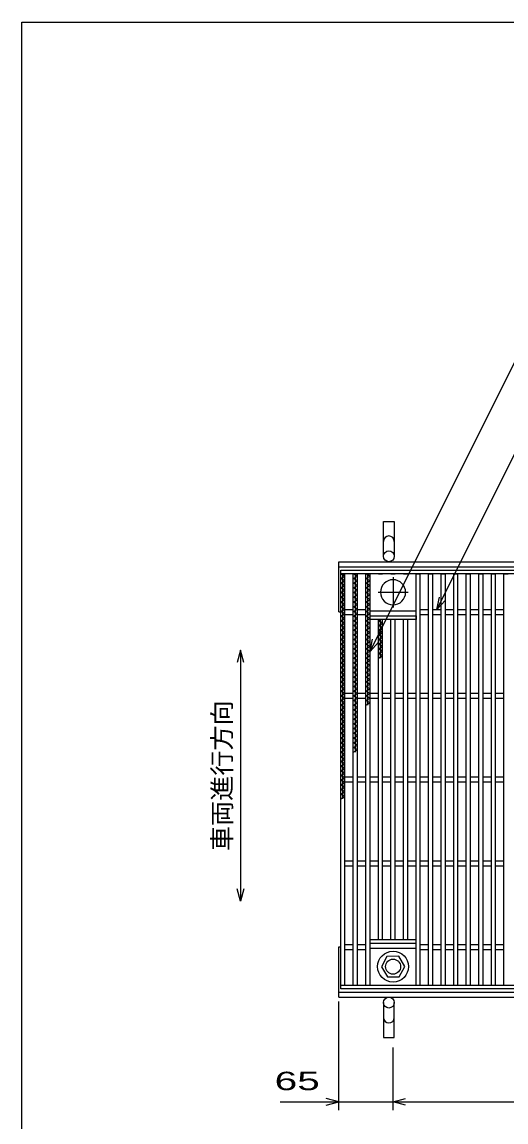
# Model space of a CAD drawing. Units: millimetres, scale not verified. Extents: x -1820 to 1731, y -1282 to 1054.
# Drawn here: x -1729 to -1150, y -260 to 1054 of the extents above; entities that cross this region are included whole.
import ezdxf
from ezdxf.enums import TextEntityAlignment as Align

# ---------------------------------------------------------------- set-up
doc = ezdxf.new("R2010")
doc.units = ezdxf.units.MM
doc.header["$LTSCALE"] = 10
doc.linetypes.add('CHAIN', pattern=[18.5, 12, -1.5, 3.5, -1.5])
for name, color, linetype, lineweight in [('0_2', 150, 'Continuous', 25), ('16', 3, 'Continuous', 25), ('19', 6, 'Continuous', 25), ('22', 4, 'Continuous', 25)]:
    doc.layers.add(name, color=color, linetype=linetype, lineweight=lineweight)
doc.styles.add('ベクトル', font='')
doc.styles.get('ベクトル').set_extended_font_data('ベクトル')

msp = doc.modelspace()

# ---------------------------------------------------------------- linework, layer by layer
at = {"layer": '0_2'}
for p, q in [((-1729, -1146.5), (-1729, 1053.5)), ((-1729, 1053.5), (1731, 1053.5))]:
    msp.add_line(p, q, dxfattribs=at)
at = {"layer": '16'}
for p, q in [((-1348, 399), (-353, 399)), ((-1348, 394.5), (-1348, 399)), ((-353, 394.5), (-1348, 394.5)), ((-1348, -96.5), (-1348, 394.5)), ((-1348, 394.5), (-1343, 394.5)), ((-1343, 391.7), (-1348, 394.5)), ((-1345.5, 125.7), (-1345.5, 394.5)), ((-1343, -96.5), (-1343, 394.5)), ((-1333, -96.5), (-1333, 394.5)), ((-1333, 394.5), (-1328, 394.5)), ((-1328, 391.7), (-1333, 394.5)), ((-1330.5, 181.7), (-1330.5, 394.5)), ((-1328, -96.5), (-1328, 394.5)), ((-1318, -96.5), (-1318, 394.5)), ((-1318, 394.5), (-1313, 394.5)), ((-1313, 391.7), (-1318, 394.5)), ((-1315.5, 237.7), (-1315.5, 394.5)), ((-1313, -96.5), (-1313, 394.5)), ((-1303, 394.5), (-1298, 394.5)), ((-1288, 394.5), (-1283, 394.5)), ((-1273, 394.5), (-1268, 394.5)), ((-1258, -96.5), (-1258, 394.5)), ((-1258, 394.5), (-1253, 394.5)), ((-1253, -96.5), (-1253, 394.5)), ((-1243, -96.5), (-1243, 394.5)), ((-1243, 394.5), (-1238, 394.5)), ((-1238, -96.5), (-1238, 394.5)), ((-1228, -96.5), (-1228, 394.5)), ((-1228, 394.5), (-1223, 394.5)), ((-1223, -96.5), (-1223, 394.5)), ((-1213, -96.5), (-1213, 394.5)), ((-1213, 394.5), (-1208, 394.5)), ((-1208, -96.5), (-1208, 394.5)), ((-1198, -96.5), (-1198, 394.5)), ((-1198, 394.5), (-1193, 394.5)), ((-1193, -96.5), (-1193, 394.5)), ((-1183, -96.5), (-1183, 394.5)), ((-1183, 394.5), (-1178, 394.5)), ((-1178, -96.5), (-1178, 394.5)), ((-1168, -96.5), (-1168, 394.5)), ((-1168, 394.5), (-1163, 394.5)), ((-1163, -96.5), (-1163, 394.5)), ((-1153, -96.5), (-1153, 394.5)), ((-1153, 394.5), (-1148, 394.5)), ((-1348, 388.9), (-1343, 391.7)), ((-1343, 386.1), (-1348, 388.9)), ((-1348, 383.3), (-1343, 386.1)), ((-1343, 380.5), (-1348, 383.3)), ((-1333, 388.9), (-1328, 391.7)), ((-1328, 386.1), (-1333, 388.9)), ((-1333, 383.3), (-1328, 386.1)), ((-1328, 380.5), (-1333, 383.3)), ((-1318, 388.9), (-1313, 391.7)), ((-1313, 386.1), (-1318, 388.9)), ((-1318, 383.3), (-1313, 386.1)), ((-1313, 380.5), (-1318, 383.3)), ((-1348, 377.7), (-1343, 380.5)), ((-1343, 374.9), (-1348, 377.7)), ((-1348, 372.1), (-1343, 374.9)), ((-1343, 369.3), (-1348, 372.1)), ((-1348, 366.5), (-1343, 369.3)), ((-1333, 377.7), (-1328, 380.5)), ((-1328, 374.9), (-1333, 377.7)), ((-1333, 372.1), (-1328, 374.9)), ((-1328, 369.3), (-1333, 372.1)), ((-1333, 366.5), (-1328, 369.3)), ((-1318, 377.7), (-1313, 380.5)), ((-1313, 374.9), (-1318, 377.7)), ((-1318, 372.1), (-1313, 374.9)), ((-1313, 369.3), (-1318, 372.1)), ((-1318, 366.5), (-1313, 369.3)), ((-1343, 363.7), (-1348, 366.5)), ((-1348, 360.9), (-1343, 363.7)), ((-1343, 358.1), (-1348, 360.9)), ((-1348, 355.3), (-1343, 358.1)), ((-1343, 352.5), (-1348, 355.3)), ((-1328, 363.7), (-1333, 366.5)), ((-1333, 360.9), (-1328, 363.7)), ((-1328, 358.1), (-1333, 360.9)), ((-1333, 355.3), (-1328, 358.1)), ((-1328, 352.5), (-1333, 355.3)), ((-1313, 363.7), (-1318, 366.5)), ((-1318, 360.9), (-1313, 363.7)), ((-1313, 358.1), (-1318, 360.9)), ((-1318, 355.3), (-1313, 358.1)), ((-1313, 352.5), (-1318, 355.3)), ((-1348, 349.7), (-1343, 352.5)), ((-1343, 346.9), (-1348, 349.7)), ((-1348, 344.1), (-1343, 346.9)), ((-1343, 341.3), (-1348, 344.1)), ((-1343, 352), (-1333, 352)), ((-1343, 346), (-1333, 346)), ((-1333, 349.7), (-1328, 352.5)), ((-1328, 346.9), (-1333, 349.7)), ((-1333, 344.1), (-1328, 346.9)), ((-1328, 341.3), (-1333, 344.1)), ((-1328, 352), (-1318, 352)), ((-1328, 346), (-1318, 346)), ((-1318, 349.7), (-1313, 352.5)), ((-1313, 346.9), (-1318, 349.7)), ((-1318, 344.1), (-1313, 346.9)), ((-1313, 341.3), (-1318, 344.1)), ((-1313, 350.5), (-1258, 350.5)), ((-1313, 344.5), (-1258, 344.5)), ((-1313, 340), (-1313, 344.5)), ((-1258, 344.5), (-1258, 340)), ((-1253, 352), (-1243, 352)), ((-1253, 346), (-1243, 346)), ((-1238, 352), (-1228, 352)), ((-1238, 346), (-1228, 346)), ((-1223, 352), (-1213, 352)), ((-1223, 346), (-1213, 346)), ((-1208, 352), (-1198, 352)), ((-1208, 346), (-1198, 346)), ((-1193, 352), (-1183, 352)), ((-1193, 346), (-1183, 346)), ((-1178, 352), (-1168, 352)), ((-1178, 346), (-1168, 346)), ((-1163, 352), (-1153, 352)), ((-1163, 346), (-1153, 346)), ((-1348, 338.5), (-1343, 341.3)), ((-1343, 335.7), (-1348, 338.5)), ((-1348, 332.9), (-1343, 335.7)), ((-1343, 330.1), (-1348, 332.9)), ((-1348, 327.3), (-1343, 330.1)), ((-1333, 338.5), (-1328, 341.3)), ((-1328, 335.7), (-1333, 338.5)), ((-1333, 332.9), (-1328, 335.7)), ((-1328, 330.1), (-1333, 332.9)), ((-1333, 327.3), (-1328, 330.1)), ((-1318, 338.5), (-1313, 341.3)), ((-1313, 335.7), (-1318, 338.5)), ((-1318, 332.9), (-1313, 335.7)), ((-1313, 330.1), (-1318, 332.9)), ((-1318, 327.3), (-1313, 330.1)), ((-1258, 340), (-1313, 340)), ((-1303, -42), (-1303, 340)), ((-1303, 338.5), (-1300.3, 340)), ((-1298, 335.7), (-1303, 338.5)), ((-1303, 332.9), (-1298, 335.7)), ((-1298, 330.1), (-1303, 332.9)), ((-1303, 327.3), (-1298, 330.1)), ((-1300.5, 293.7), (-1300.5, 340)), ((-1298, -42), (-1298, 340)), ((-1288, -42), (-1288, 340)), ((-1283, -42), (-1283, 340)), ((-1273, -42), (-1273, 340)), ((-1268, -42), (-1268, 340)), ((-1343, 324.5), (-1348, 327.3)), ((-1348, 321.7), (-1343, 324.5)), ((-1343, 318.9), (-1348, 321.7)), ((-1348, 316.1), (-1343, 318.9)), ((-1343, 313.3), (-1348, 316.1)), ((-1328, 324.5), (-1333, 327.3)), ((-1333, 321.7), (-1328, 324.5)), ((-1328, 318.9), (-1333, 321.7)), ((-1333, 316.1), (-1328, 318.9)), ((-1328, 313.3), (-1333, 316.1)), ((-1313, 324.5), (-1318, 327.3)), ((-1318, 321.7), (-1313, 324.5)), ((-1313, 318.9), (-1318, 321.7)), ((-1318, 316.1), (-1313, 318.9)), ((-1313, 313.3), (-1318, 316.1)), ((-1298, 324.5), (-1303, 327.3)), ((-1303, 321.7), (-1298, 324.5)), ((-1298, 318.9), (-1303, 321.7)), ((-1303, 316.1), (-1298, 318.9)), ((-1298, 313.3), (-1303, 316.1)), ((-1348, 310.5), (-1343, 313.3)), ((-1343, 307.7), (-1348, 310.5)), ((-1348, 304.9), (-1343, 307.7)), ((-1343, 302.1), (-1348, 304.9)), ((-1333, 310.5), (-1328, 313.3)), ((-1328, 307.7), (-1333, 310.5)), ((-1333, 304.9), (-1328, 307.7)), ((-1328, 302.1), (-1333, 304.9)), ((-1318, 310.5), (-1313, 313.3)), ((-1313, 307.7), (-1318, 310.5)), ((-1318, 304.9), (-1313, 307.7)), ((-1313, 302.1), (-1318, 304.9)), ((-1303, 310.5), (-1298, 313.3)), ((-1298, 307.7), (-1303, 310.5)), ((-1303, 304.9), (-1298, 307.7)), ((-1298, 302.1), (-1303, 304.9)), ((-1348, 299.3), (-1343, 302.1)), ((-1343, 296.5), (-1348, 299.3)), ((-1348, 293.7), (-1343, 296.5)), ((-1343, 290.9), (-1348, 293.7)), ((-1348, 288.1), (-1343, 290.9)), ((-1333, 299.3), (-1328, 302.1)), ((-1328, 296.5), (-1333, 299.3)), ((-1333, 293.7), (-1328, 296.5)), ((-1328, 290.9), (-1333, 293.7)), ((-1333, 288.1), (-1328, 290.9)), ((-1318, 299.3), (-1313, 302.1)), ((-1313, 296.5), (-1318, 299.3)), ((-1318, 293.7), (-1313, 296.5)), ((-1313, 290.9), (-1318, 293.7)), ((-1318, 288.1), (-1313, 290.9)), ((-1303, 299.3), (-1298, 302.1)), ((-1298, 296.5), (-1303, 299.3)), ((-1303, 293.7), (-1298, 296.5)), ((-1343, 285.3), (-1348, 288.1)), ((-1348, 282.5), (-1343, 285.3)), ((-1343, 279.7), (-1348, 282.5)), ((-1348, 276.9), (-1343, 279.7)), ((-1343, 274.1), (-1348, 276.9)), ((-1328, 285.3), (-1333, 288.1)), ((-1333, 282.5), (-1328, 285.3)), ((-1328, 279.7), (-1333, 282.5)), ((-1333, 276.9), (-1328, 279.7)), ((-1328, 274.1), (-1333, 276.9)), ((-1313, 285.3), (-1318, 288.1)), ((-1318, 282.5), (-1313, 285.3)), ((-1313, 279.7), (-1318, 282.5)), ((-1318, 276.9), (-1313, 279.7)), ((-1313, 274.1), (-1318, 276.9)), ((-1348, 271.3), (-1343, 274.1)), ((-1343, 268.5), (-1348, 271.3)), ((-1348, 265.7), (-1343, 268.5)), ((-1343, 262.9), (-1348, 265.7)), ((-1348, 260.1), (-1343, 262.9)), ((-1333, 271.3), (-1328, 274.1)), ((-1328, 268.5), (-1333, 271.3)), ((-1333, 265.7), (-1328, 268.5)), ((-1328, 262.9), (-1333, 265.7)), ((-1333, 260.1), (-1328, 262.9)), ((-1318, 271.3), (-1313, 274.1)), ((-1313, 268.5), (-1318, 271.3)), ((-1318, 265.7), (-1313, 268.5)), ((-1313, 262.9), (-1318, 265.7)), ((-1318, 260.1), (-1313, 262.9)), ((-1343, 257.3), (-1348, 260.1)), ((-1348, 254.5), (-1343, 257.3)), ((-1343, 251.7), (-1348, 254.5)), ((-1348, 248.9), (-1343, 251.7)), ((-1343, 252), (-1333, 252)), ((-1328, 257.3), (-1333, 260.1)), ((-1333, 254.5), (-1328, 257.3)), ((-1328, 251.7), (-1333, 254.5)), ((-1333, 248.9), (-1328, 251.7)), ((-1328, 252), (-1318, 252)), ((-1313, 257.3), (-1318, 260.1)), ((-1318, 254.5), (-1313, 257.3)), ((-1313, 251.7), (-1318, 254.5)), ((-1318, 248.9), (-1313, 251.7)), ((-1313, 252), (-1303, 252)), ((-1298, 252), (-1288, 252)), ((-1283, 252), (-1273, 252)), ((-1268, 252), (-1258, 252)), ((-1253, 252), (-1243, 252)), ((-1238, 252), (-1228, 252)), ((-1223, 252), (-1213, 252)), ((-1208, 252), (-1198, 252)), ((-1193, 252), (-1183, 252)), ((-1178, 252), (-1168, 252)), ((-1163, 252), (-1153, 252)), ((-1343, 246.1), (-1348, 248.9)), ((-1348, 243.3), (-1343, 246.1)), ((-1343, 240.5), (-1348, 243.3)), ((-1348, 237.7), (-1343, 240.5)), ((-1343, 234.9), (-1348, 237.7)), ((-1343, 246), (-1333, 246)), ((-1328, 246.1), (-1333, 248.9)), ((-1333, 243.3), (-1328, 246.1)), ((-1328, 240.5), (-1333, 243.3)), ((-1333, 237.7), (-1328, 240.5)), ((-1328, 234.9), (-1333, 237.7)), ((-1328, 246), (-1318, 246)), ((-1313, 246.1), (-1318, 248.9)), ((-1318, 243.3), (-1313, 246.1)), ((-1313, 240.5), (-1318, 243.3)), ((-1318, 237.7), (-1313, 240.5)), ((-1313, 246), (-1303, 246)), ((-1298, 246), (-1288, 246)), ((-1283, 246), (-1273, 246)), ((-1268, 246), (-1258, 246)), ((-1253, 246), (-1243, 246)), ((-1238, 246), (-1228, 246)), ((-1223, 246), (-1213, 246)), ((-1208, 246), (-1198, 246)), ((-1193, 246), (-1183, 246)), ((-1178, 246), (-1168, 246)), ((-1163, 246), (-1153, 246)), ((-1348, 232.1), (-1343, 234.9)), ((-1343, 229.3), (-1348, 232.1)), ((-1348, 226.5), (-1343, 229.3)), ((-1343, 223.7), (-1348, 226.5)), ((-1348, 220.9), (-1343, 223.7)), ((-1333, 232.1), (-1328, 234.9)), ((-1328, 229.3), (-1333, 232.1)), ((-1333, 226.5), (-1328, 229.3)), ((-1328, 223.7), (-1333, 226.5)), ((-1333, 220.9), (-1328, 223.7)), ((-1343, 218.1), (-1348, 220.9)), ((-1348, 215.3), (-1343, 218.1)), ((-1343, 212.5), (-1348, 215.3)), ((-1348, 209.7), (-1343, 212.5)), ((-1328, 218.1), (-1333, 220.9)), ((-1333, 215.3), (-1328, 218.1)), ((-1328, 212.5), (-1333, 215.3)), ((-1333, 209.7), (-1328, 212.5)), ((-1343, 206.9), (-1348, 209.7)), ((-1348, 204.1), (-1343, 206.9)), ((-1343, 201.3), (-1348, 204.1)), ((-1348, 198.5), (-1343, 201.3)), ((-1343, 195.7), (-1348, 198.5)), ((-1328, 206.9), (-1333, 209.7)), ((-1333, 204.1), (-1328, 206.9)), ((-1328, 201.3), (-1333, 204.1)), ((-1333, 198.5), (-1328, 201.3)), ((-1328, 195.7), (-1333, 198.5)), ((-1348, 192.9), (-1343, 195.7)), ((-1343, 190.1), (-1348, 192.9)), ((-1348, 187.3), (-1343, 190.1)), ((-1343, 184.5), (-1348, 187.3)), ((-1348, 181.7), (-1343, 184.5)), ((-1333, 192.9), (-1328, 195.7)), ((-1328, 190.1), (-1333, 192.9)), ((-1333, 187.3), (-1328, 190.1)), ((-1328, 184.5), (-1333, 187.3)), ((-1333, 181.7), (-1328, 184.5)), ((-1343, 178.9), (-1348, 181.7)), ((-1348, 176.1), (-1343, 178.9)), ((-1343, 173.3), (-1348, 176.1)), ((-1348, 170.5), (-1343, 173.3)), ((-1343, 167.7), (-1348, 170.5)), ((-1348, 164.9), (-1343, 167.7)), ((-1343, 162.1), (-1348, 164.9)), ((-1348, 159.3), (-1343, 162.1)), ((-1343, 156.5), (-1348, 159.3)), ((-1348, 153.7), (-1343, 156.5)), ((-1343, 150.9), (-1348, 153.7)), ((-1348, 148.1), (-1343, 150.9)), ((-1343, 145.3), (-1348, 148.1)), ((-1348, 142.5), (-1343, 145.3)), ((-1343, 152), (-1333, 152)), ((-1343, 146), (-1333, 146)), ((-1328, 152), (-1318, 152)), ((-1328, 146), (-1318, 146)), ((-1313, 152), (-1303, 152)), ((-1313, 146), (-1303, 146)), ((-1298, 152), (-1288, 152)), ((-1298, 146), (-1288, 146)), ((-1283, 152), (-1273, 152)), ((-1283, 146), (-1273, 146)), ((-1268, 152), (-1258, 152)), ((-1268, 146), (-1258, 146)), ((-1253, 152), (-1243, 152)), ((-1253, 146), (-1243, 146)), ((-1238, 152), (-1228, 152)), ((-1238, 146), (-1228, 146)), ((-1223, 152), (-1213, 152)), ((-1223, 146), (-1213, 146)), ((-1208, 152), (-1198, 152)), ((-1208, 146), (-1198, 146)), ((-1193, 152), (-1183, 152)), ((-1193, 146), (-1183, 146)), ((-1178, 152), (-1168, 152)), ((-1178, 146), (-1168, 146)), ((-1163, 152), (-1153, 152)), ((-1163, 146), (-1153, 146)), ((-1343, 139.7), (-1348, 142.5)), ((-1348, 136.9), (-1343, 139.7)), ((-1343, 134.1), (-1348, 136.9)), ((-1348, 131.3), (-1343, 134.1)), ((-1343, 128.5), (-1348, 131.3)), ((-1348, 125.7), (-1343, 128.5)), ((-1343, 52), (-1333, 52)), ((-1343, 46), (-1333, 46)), ((-1328, 52), (-1318, 52)), ((-1328, 46), (-1318, 46)), ((-1313, 52), (-1303, 52)), ((-1313, 46), (-1303, 46)), ((-1298, 52), (-1288, 52)), ((-1298, 46), (-1288, 46)), ((-1283, 52), (-1273, 52)), ((-1283, 46), (-1273, 46)), ((-1268, 52), (-1258, 52)), ((-1268, 46), (-1258, 46)), ((-1253, 52), (-1243, 52)), ((-1253, 46), (-1243, 46)), ((-1238, 52), (-1228, 52)), ((-1238, 46), (-1228, 46)), ((-1223, 52), (-1213, 52)), ((-1223, 46), (-1213, 46)), ((-1208, 52), (-1198, 52)), ((-1208, 46), (-1198, 46)), ((-1193, 52), (-1183, 52)), ((-1193, 46), (-1183, 46)), ((-1178, 52), (-1168, 52)), ((-1178, 46), (-1168, 46)), ((-1163, 52), (-1153, 52)), ((-1163, 46), (-1153, 46)), ((-1343, -48), (-1333, -48)), ((-1328, -48), (-1318, -48)), ((-1313, -42), (-1258, -42)), ((-1313, -46.5), (-1313, -42)), ((-1313, -46.5), (-1258, -46.5)), ((-1313, -52.5), (-1258, -52.5)), ((-1258, -46.5), (-1258, -42)), ((-1253, -48), (-1243, -48)), ((-1238, -48), (-1228, -48)), ((-1223, -48), (-1213, -48)), ((-1208, -48), (-1198, -48)), ((-1193, -48), (-1183, -48)), ((-1178, -48), (-1168, -48)), ((-1163, -48), (-1153, -48)), ((-1343, -54), (-1333, -54)), ((-1328, -54), (-1318, -54)), ((-1292.8, -62.5), (-1299.5, -74.8)), ((-1278.8, -62.2), (-1292.8, -62.5)), ((-1271.5, -74.5), (-1278.8, -62.2)), ((-1253, -54), (-1243, -54)), ((-1238, -54), (-1228, -54)), ((-1223, -54), (-1213, -54)), ((-1208, -54), (-1198, -54)), ((-1193, -54), (-1183, -54)), ((-1178, -54), (-1168, -54)), ((-1163, -54), (-1153, -54)), ((-1299.5, -74.8), (-1292.2, -86.8)), ((-1278.2, -86.5), (-1271.5, -74.2)), ((-1292.2, -86.8), (-1278.2, -86.5)), ((-1348, -96.5), (-353, -96.5)), ((-1348, -101), (-1348, -96.5)), ((-1348, -96.5), (-1343, -96.5)), ((-353, -101), (-1348, -101)), ((-1333, -96.5), (-1328, -96.5)), ((-1318, -96.5), (-1313, -96.5)), ((-1303, -96.5), (-1298, -96.5)), ((-1288, -96.5), (-1283, -96.5)), ((-1273, -96.5), (-1268, -96.5)), ((-1258, -96.5), (-1253, -96.5)), ((-1243, -96.5), (-1238, -96.5)), ((-1228, -96.5), (-1223, -96.5)), ((-1213, -96.5), (-1208, -96.5)), ((-1198, -96.5), (-1193, -96.5)), ((-1183, -96.5), (-1178, -96.5)), ((-1168, -96.5), (-1163, -96.5)), ((-1153, -96.5), (-1148, -96.5))]:
    msp.add_line(p, q, dxfattribs=at)
at = {"layer": '16', "linetype": 'CHAIN'}
for p, q in [((-1285.5, 390.5), (-1285.5, 354.5)), ((-1303.5, 372.5), (-1267.5, 372.5))]:
    msp.add_line(p, q, dxfattribs=at)
at = {"layer": '16'}
for radius in [18.5, 9]:
    msp.add_circle((-1285.5, -74.5), radius, dxfattribs=at)
for start, end in [(90, 270), (270, 90)]:
    msp.add_arc((-1285.5, 372.5), 15, start, end, dxfattribs=at)
at = {"layer": '19'}
for p, q in [((-1297, 415.5), (-1297, 457.1)), ((-1297, 457.1), (-1284, 457.1)), ((-1284, 457.1), (-1284, 415.5)), ((-1350.5, 409), (-350.5, 409)), ((-1350.5, 349), (-1350.5, 409)), ((-1350.5, 403), (-350.5, 403)), ((-1350.5, 349), (-1348, 349)), ((-1350.5, -111), (-1350.5, -51)), ((-1350.5, -51), (-1348, -51)), ((-1350.5, -105), (-350.5, -105)), ((-1350.5, -111), (-350.5, -111)), ((-1297, -117.5), (-1297, -159.1)), ((-1284, -159.1), (-1284, -117.5)), ((-1297, -159.1), (-1284, -159.1))]:
    msp.add_line(p, q, dxfattribs=at)
for centre in [(-1290.5, 415.5), (-1290.5, -117.5)]:
    msp.add_circle(centre, 6.5, dxfattribs=at)
for centre, start, end in [((-1290.5, 433.3), 0, 180), ((-1290.5, -135.3), 180, 0)]:
    msp.add_arc(centre, 6.5, start, end, dxfattribs=at)
at = {"layer": '22'}
for p, q in [((-1313, 302), (-1120.2, 687.5)), ((-1233, 352), (-1087.8, 642.5)), ((-1233, 352), (-1230, 366.6)), ((-1233, 352), (-1223, 363)), ((-1313, 302), (-1310, 316.6)), ((-1468, 303.5), (-1472, 288.5)), ((-1464, 288.5), (-1468, 303.5)), ((-1468, 303.5), (-1468, 3.5)), ((-1313, 302), (-1303, 313)), ((-1468, 3.5), (-1472, 18.5)), ((-1464, 18.5), (-1468, 3.5)), ((-1350.5, -246), (-1350.5, -116)), ((-1285.5, -246), (-1285.5, -171)), ((-1420.5, -236), (-1350.5, -236)), ((-1350.5, -236), (-1365.5, -232)), ((-1365.5, -240), (-1350.5, -236)), ((-1350.5, -236), (-1285.5, -236)), ((-1285.5, -236), (-1270.5, -232)), ((-1270.5, -240), (-1285.5, -236)), ((-1285.5, -236), (-415.5, -236))]:
    msp.add_line(p, q, dxfattribs=at)

# ---------------------------------------------------------------- texts
at = {"layer": '22', "color": 2, "style": 'ベクトル'}
msp.add_text('車両進行方向', height=21.99, rotation=90, dxfattribs=at).set_placement((-1490, 63.5), align=Align.MIDDLE_LEFT)
at = {"layer": '22', "color": 2, "style": 'ベクトル', "width": 1.65}
msp.add_text(' 65 ', height=21.99, dxfattribs=at).set_placement((-1440.5, -211), align=Align.MIDDLE_LEFT)

doc.saveas('drawing.dxf')
